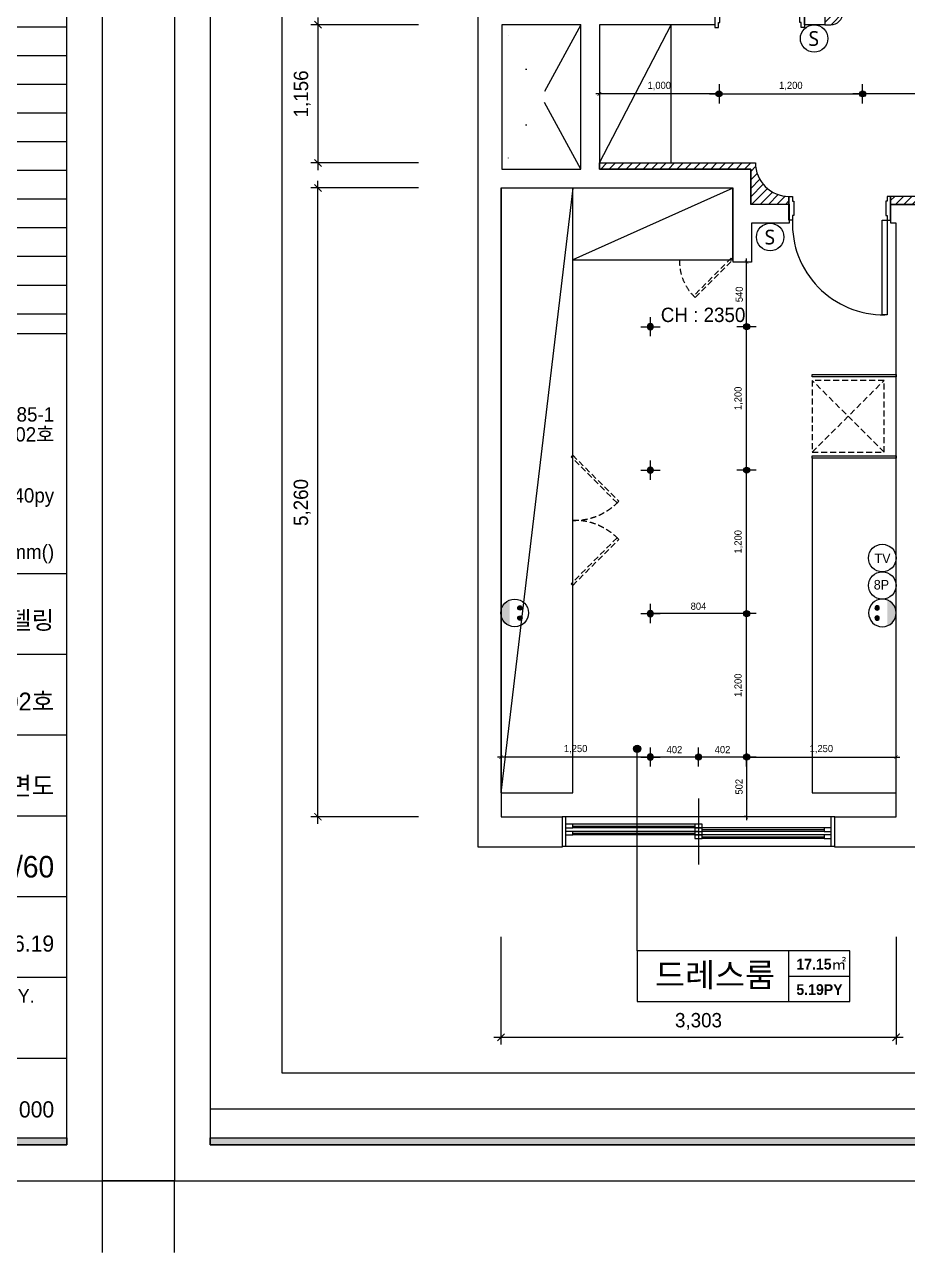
# Model space of a CAD drawing. Header units: millimetres. Extents: x 236955 to 308542, y 30900 to 88969.
# Drawn here: x 281489 to 288870, y 57230 to 67502 of the extents above; entities that cross this region are included whole.
import ezdxf
from ezdxf.enums import TextEntityAlignment as Align

# ---------------------------------------------------------------- set-up
doc = ezdxf.new("R2010")
doc.units = ezdxf.units.MM
doc.header["$LTSCALE"] = 100
doc.header["$PDMODE"] = 3
doc.linetypes.add('DASHED', pattern=[0.75, 0.5, -0.25])
doc.linetypes.add('DIVIDE', pattern=[31.75, 12.7, -6.35, 0, -6.35, 0, -6.35])
doc.layers.get('DEFPOINTS').update_dxf_attribs({"color": 248})
for name, color, linetype in [('0-ELC TEXT', 7, 'Continuous'), ('03-TEXT', 3, 'Continuous'), ('03-WAL NEW', 3, 'Continuous'), ('06-FUR', 6, 'Continuous'), ('07-DIM WAL', 5, 'Continuous'), ('CO-BATH', 6, 'Continuous'), ('CO-DO-FR', 7, 'Continuous'), ('CO-DOOR', 8, 'Continuous'), ('F-OPEN', 1, 'DIVIDE'), ('F-WALL1', 2, 'Continuous'), ('F-WIN', 4, 'Continuous'), ('FORM(YOURNAME)-1', 1, 'Continuous'), ('FORM(YOURNAME)-11', 1, 'Continuous'), ('FUR', 8, 'DASHED'), ('RC-LIGHT', 7, 'Continuous'), ('설비', 140, 'Continuous')]:
    doc.layers.add(name, color=color, linetype=linetype)
doc.styles.add('HY 울릉도 L', font='')
doc.styles.add('YOURNAME', font='HY울릉도M.TTF')
doc.styles.add('넥슨고딕', font='NEXONLv1GothicBold.ttf')
doc.styles.add('코레일둥고', font='Korail_Round_Gothic_Medium.ttf')
doc.styles.get('HY 울릉도 L').set_extended_font_data('HY울릉도L')
doc.dimstyles.new('30', dxfattribs={"dimscale": 30, "dimtxt": 2, "dimasz": 1, "dimexe": 1, "dimexo": 1, "dimgap": 1, "dimtad": 1, "dimdec": 0, "dimrnd": 0.05, "dimdsep": 46, "dimlunit": 6, "dimtxsty": 'HY 울릉도 L', "dimblk": 'ARCHTICK', "dimcen": 2.5, "dimdle": 1, "dimclrd": 133, "dimclre": 133, "dimclrt": 30, "dimadec": 0, "dimazin": 0, "dimtfac": 1, "dimtdec": 0, "dimtix": 1, "dimtmove": 2, "dimatfit": 3, "dimldrblk": 'ARCHTICK', "dimfxl": 1, "dimlwd": -1, "dimlwe": -1, "dimarcsym": 0})
doc.dimstyles.new('60', dxfattribs={"dimscale": 60, "dimtxt": 2, "dimasz": 1, "dimexe": 1, "dimexo": 1, "dimgap": 1, "dimtad": 1, "dimdec": 0, "dimrnd": 0.05, "dimdsep": 46, "dimlunit": 6, "dimtxsty": 'HY 울릉도 L', "dimblk": 'ARCHTICK', "dimcen": 2.5, "dimdle": 1, "dimclrd": 133, "dimclre": 133, "dimclrt": 30, "dimadec": 0, "dimazin": 0, "dimtfac": 1, "dimtdec": 0, "dimtix": 1, "dimtmove": 2, "dimatfit": 3, "dimldrblk": 'ARCHTICK', "dimfxl": 1, "dimlwd": -1, "dimlwe": -1, "dimarcsym": 0})

# ---------------------------------------------------------------- blocks, each defined once
blk = doc.blocks.new('FORM-ELEVATION')
at = {"layer": 'FORM(YOURNAME)-11'}
h = blk.add_hatch(color=256, dxfattribs=at)
h.dxf.hatch_style = 1
h.paths.add_polyline_path([(-10309, 35708), (71691, 35708), (71691, 35508), (-10309, 35508)])
h.paths.add_polyline_path([(-10309, -21492), (71691, -21492), (71691, -21692), (-10309, -21692)])
at = {"layer": 'DEFPOINTS', "color": 158}
for p, q in [((62481, 9486), (71691, 9486)), ((62481, 8686), (71691, 8686)), ((62481, 7886), (71691, 7886)), ((62481, 7086), (71691, 7086)), ((62481, 6286), (71691, 6286)), ((62481, 5486), (71691, 5486)), ((62481, 4686), (71691, 4686)), ((62481, 3886), (71691, 3886)), ((62481, 3086), (71691, 3086)), ((62481, 2286), (71691, 2286)), ((62481, 1486), (71691, 1486)), ((62481, -20692), (-10309, -20692))]:
    blk.add_line(p, q, dxfattribs=at)
for points in [[(-10309, -21692), (71691, -21692), (71691, 35708), (-10309, 35708)], [(-8309, 33708), (61071, 33708), (61071, -19692), (-8309, -19692)]]:
    blk.add_lwpolyline(points, close=True, dxfattribs=at)
at = {"layer": 'DEFPOINTS', "color": 1}
for points in [[(-11309, -24692), (-11309, -22692), (-13309, -22692)], [(72691, -24692), (72691, -22692), (74691, -22692)]]:
    blk.add_lwpolyline(points, dxfattribs=at)
at = {"layer": 'FORM(YOURNAME)-11', "color": 14}
for p, q in [((62481, 937), (71691, 937)), ((62481, -5756), (71691, -5756)), ((62481, -8009), (71691, -8009)), ((62481, -10261), (71691, -10261)), ((62481, -12514), (71691, -12514)), ((62481, -14766), (71691, -14766)), ((62481, -17019), (71691, -17019)), ((62481, -19271), (71691, -19271))]:
    blk.add_line(p, q, dxfattribs=at)
at = {"layer": 'FORM(YOURNAME)-11', "color": 250}
blk.add_lwpolyline([(-11309, -22692), (72691, -22692), (72691, 36708), (-11309, 36708)], close=True, dxfattribs=at)
at = {"layer": 'FORM(YOURNAME)-11'}
blk.add_lwpolyline([(-10309, -21492), (71691, -21492), (71691, -21692), (-10309, -21692)], close=True, dxfattribs=at)
at = {"layer": 'FORM(YOURNAME)-11', "color": 14, "style": 'YOURNAME'}
blk.add_text('CHECKED BY.', height=386.14, dxfattribs=at).set_placement((67376, -17534), align=Align.MIDDLE_LEFT)
at = {"layer": 'FORM(YOURNAME)-11', "color": 3, "style": 'YOURNAME'}
for tag, height, p in [('1', 450, (71041, -1219)), ('2', 450, (71041, -1863)), ('3', 450, (71041, -3150)), ('4', 450, (71041, -5081)), ('5', 515, (71041, -7398)), ('6', 515, (71041, -9650)), ('7', 515, (71041, -11903)), ('8', 515, (71041, -14155)), ('9', 515, (71041, -16408)), ('10', 515, (66791, -18596)), ('11', 515, (71041, -18660)), ('12', 515, (66791, -20848)), ('13', 515, (71041, -20848))]:
    blk.add_attdef(tag, text='', height=height, dxfattribs=at).set_placement(p, align=Align.MIDDLE_RIGHT)
blk = doc.blocks.new('flooor')
at = {"layer": 'CO-DO-FR'}
for points in [[(261460, 67678), (261460, 67478), (261490, 67478), (261490, 67518), (261500, 67518), (261500, 67638), (261490, 67638), (261490, 67678), (261460, 67678)], [(262210, 67678), (262210, 67478), (262180, 67478), (262180, 67518), (262170, 67518), (262170, 67638), (262180, 67638), (262180, 67678), (262210, 67678)]]:
    blk.add_lwpolyline(points, close=True, dxfattribs=at)
at = {"layer": 'F-OPEN', "ltscale": 0.5}
for p, q in [((260340, 66292), (259680, 67500)), ((260340, 67500), (259680, 66292))]:
    blk.add_line(p, q, dxfattribs=at)
at = {"layer": 'F-WALL1'}
for points in [[(262380, 68300), (262380, 67500), (262210, 67500), (262210, 69337)], [(261460, 67656), (261460, 67500), (260495, 67500), (260495, 66292), (261760, 66292), (261760, 65998), (262080, 65998), (262080, 65840), (261765, 65840), (261765, 65514), (261612, 65514), (261612, 66134), (259672, 66134), (259672, 60874), (260182, 60874), (260182, 60619), (259480, 60619), (259480, 69576)], [(263665, 60619), (262462, 60619), (262462, 60874), (262975, 60874), (262975, 65840), (262930, 65840), (262930, 65998), (263210, 65998), (263210, 65840), (263165, 65840), (263165, 60874), (263665, 60874), (263665, 60619), (263686, 60619)]]:
    blk.add_lwpolyline(points, dxfattribs=at)
blk.add_lwpolyline([(259680, 66292), (260340, 66292), (260340, 67500), (259680, 67500)], close=True, dxfattribs=at)
at = {"layer": 'F-WIN'}
for p, q in [((261322, 61028), (261322, 60476)), ((262462, 60874), (260182, 60874)), ((260182, 60874), (260182, 60629)), ((260212, 60874), (260212, 60629)), ((261292, 60812), (260272, 60812)), ((262432, 60629), (262432, 60874)), ((262462, 60629), (262462, 60874)), ((260272, 60797), (261292, 60797)), ((261292, 60782), (260272, 60782)), ((261292, 60752), (260272, 60752)), ((260272, 60737), (261292, 60737)), ((261292, 60722), (260272, 60722)), ((262372, 60782), (261352, 60782)), ((261352, 60767), (262372, 60767)), ((262372, 60752), (261352, 60752)), ((262372, 60722), (261352, 60722)), ((260182, 60629), (262462, 60629)), ((261352, 60707), (262372, 60707)), ((262372, 60692), (261352, 60692))]:
    blk.add_line(p, q, dxfattribs=at)
for points in [[(260212, 60812), (260212, 60782), (260272, 60782), (260272, 60812)], [(261292, 60812), (261292, 60782), (261352, 60782), (261352, 60812)], [(260212, 60752), (260212, 60722), (260272, 60722), (260272, 60752)], [(261292, 60782), (261292, 60752), (261352, 60752), (261352, 60782)], [(261292, 60722), (261292, 60692), (261352, 60692), (261352, 60722)], [(262372, 60782), (262372, 60752), (262432, 60752), (262432, 60782)], [(262372, 60722), (262372, 60692), (262432, 60692), (262432, 60722)]]:
    blk.add_lwpolyline(points, close=True, dxfattribs=at)
blk.add_lwpolyline([(261322, 60752), (261292, 60752), (261292, 60722), (261352, 60722), (261352, 60752)], dxfattribs=at)
blk = doc.blocks.new('vjswjdjeh')
at = {"layer": '03-WAL NEW'}
h = blk.add_hatch(dxfattribs=at)
h.set_pattern_fill('_USER', color=8, scale=50, angle=45, pattern_type=0)
h.set_pattern_definition([(45, (62998.56, -6552.484), (-35.355339, 35.355339), [])])
edge = h.paths.add_edge_path()
edge.add_line((325368, 60948), (325418, 60948))
edge.add_arc((325418, 61048), 100, 270, 360)
edge.add_line((325518, 61048), (325518, 61248))
edge.add_line((325518, 61248), (325468, 61248))
edge.add_line((325468, 61248), (325468, 61148))
edge.add_line((325468, 61148), (325368, 61148))
edge.add_line((325368, 61148), (325368, 60948))
h = blk.add_hatch(dxfattribs=at)
h.set_pattern_fill('_USER', color=8, scale=50, angle=45, pattern_type=0)
h.set_pattern_definition([(45, (62988.56, -6552.484), (-35.355339, 35.355339), [])])
edge = h.paths.add_edge_path()
edge.add_arc((327048, 59792), 280, 270, 360, ccw=False)
edge.add_line((327048, 59512), (327048, 59445))
edge.add_line((327048, 59445), (327328, 59445))
edge.add_line((327328, 59445), (327328, 59792))
h.paths.add_polyline_path([(325918, 59445), (326198, 59445), (326198, 59512), (325918, 59512)])
edge = h.paths.add_edge_path()
edge.add_line((323483, 59792), (324788, 59792))
edge.add_arc((325068, 59792), 280, 180, 270)
edge.add_line((325068, 59512), (325068, 59445))
edge.add_line((325068, 59445), (324748, 59445))
edge.add_line((324748, 59445), (324748, 59740))
edge.add_line((324748, 59740), (323483, 59740))
edge.add_line((323483, 59740), (323483, 59792))
for points in [[(325368, 60948), (325418, 60948, 0.414214), (325518, 61048), (325518, 61248), (325468, 61248), (325468, 61148), (325368, 61148), (325368, 60948)], [(323483, 59792), (324788, 59792, 0.414214), (325068, 59512), (325068, 59445), (324748, 59445), (324748, 59740), (323483, 59740), (323483, 59792)]]:
    blk.add_lwpolyline(points, format="xyb", dxfattribs=at)
blk.add_lwpolyline([(325918, 59445), (326198, 59445), (326198, 59512), (325918, 59512)], close=True, dxfattribs=at)
at = {"layer": '06-FUR', "color": 8}
blk.add_line((323483, 59792), (324083, 60948), dxfattribs=at)
blk.add_lwpolyline([(323483, 59792), (324083, 59792), (324083, 60948), (323483, 60948)], close=True, dxfattribs=at)
for points in [[(322660, 59582), (322660, 54522), (323260, 54522), (323260, 58982), (324600, 58982), (324600, 59582), (322660, 59582)], [(324600, 59582), (323260, 58982), (323260, 59582), (322660, 54522)], [(325963, 58002), (325263, 58002), (325263, 58022), (325963, 58022), (325963, 58002)], [(325963, 57322), (325263, 57322), (325263, 57342), (325963, 57342), (325963, 57322)], [(325963, 54522), (325963, 57322), (325263, 57322), (325263, 54522), (325963, 54522)]]:
    blk.add_lwpolyline(points, dxfattribs=at)
at = {"layer": 'CO-DO-FR', "color": 8}
for points in [[(325068, 59312), (325068, 59512), (325098, 59512), (325098, 59472), (325108, 59472), (325108, 59352), (325098, 59352), (325098, 59312), (325068, 59312)], [(325918, 59312), (325918, 59512), (325888, 59512), (325888, 59472), (325878, 59472), (325878, 59352), (325888, 59352), (325888, 59312), (325918, 59312)]]:
    blk.add_lwpolyline(points, close=True, dxfattribs=at)
at = {"layer": 'CO-DOOR', "color": 8}
blk.add_lwpolyline([(325848, 58522), (325848, 59312), (325888, 59312), (325888, 58522)], close=True, dxfattribs=at)
blk.add_arc((325858, 59283), 761, 177.7776, 270.7533, dxfattribs=at)
at = {"layer": 'FUR', "color": 8}
for p, q in [((325863, 57372), (325263, 57972)), ((325263, 57372), (325863, 57972))]:
    blk.add_line(p, q, dxfattribs=at)
for points in [[(324586, 58996), (324270, 58680), (324284, 58666), (324600, 58982), (324586, 58996)], [(323260, 57347), (323646, 56962), (323631, 56948), (323246, 57333), (323260, 57347)], [(323260, 56257), (323646, 56642), (323631, 56657), (323246, 56271), (323260, 56257)]]:
    blk.add_lwpolyline(points, dxfattribs=at)
blk.add_lwpolyline([(325863, 57372), (325863, 57972), (325263, 57972), (325263, 57372)], close=True, dxfattribs=at)
for centre, radius, start, end in [((324565, 58968), 412, 178.0934, 225.6949), ((323275, 57311), 509, 268.3626, 315.5624), ((323275, 56293), 509, 44.4376, 91.6374)]:
    blk.add_arc(centre, radius, start, end, dxfattribs=at)
blk.add_blockref('flooor', (62989, -6552))
blk = doc.blocks.new('_ArchTick')
at = {"color": 0, "linetype": 'ByBlock', "const_width": 0.15}
blk.add_lwpolyline([(-0.5, -0.5), (0.5, 0.5)], dxfattribs=at)
blk = doc.blocks.new('*D130')
at = {"layer": '07-DIM WAL', "color": 133}
for p, q in [((285472, 59870), (285472, 58970)), ((288775, 59870), (288775, 58970)), ((285412, 59030), (288835, 59030))]:
    blk.add_line(p, q, dxfattribs=at)
at = {"layer": 'DEFPOINTS', "color": 0}
for p in [(285472, 59930), (288775, 59930), (288775, 59030)]:
    blk.add_point(p, dxfattribs=at)
at = {"layer": '07-DIM WAL', "color": 133, "xscale": 60, "yscale": 60, "zscale": 60, "rotation": 180}
blk.add_blockref('_ArchTick', (285472, 59030), dxfattribs=at)
at = {"layer": '07-DIM WAL', "color": 133, "xscale": 60, "yscale": 60, "zscale": 60}
blk.add_blockref('_ArchTick', (288775, 59030), dxfattribs=at)
at = {"layer": '07-DIM WAL', "color": 30, "insert": (287123, 59162), "char_height": 120, "attachment_point": 5, "style": 'HY 울릉도 L'}
blk.add_mtext('3,303', dxfattribs=at)
blk = doc.blocks.new('*D131')
at = {"layer": '07-DIM WAL', "color": 133}
for p, q in [((283942, 60815), (283942, 66195)), ((284782, 66135), (283882, 66135)), ((284782, 60875), (283882, 60875))]:
    blk.add_line(p, q, dxfattribs=at)
at = {"layer": 'DEFPOINTS', "color": 0}
for p in [(283942, 66135), (284842, 66135), (284842, 60875)]:
    blk.add_point(p, dxfattribs=at)
at = {"layer": '07-DIM WAL', "color": 133, "xscale": 60, "yscale": 60, "zscale": 60}
for p, rotation in [((283942, 66135), 90), ((283942, 60875), 270)]:
    blk.add_blockref('_ArchTick', p, dxfattribs=dict(at, rotation=rotation))
at = {"layer": '07-DIM WAL', "color": 30, "insert": (283810, 63504), "char_height": 120, "attachment_point": 5, "rotation": 90, "style": 'HY 울릉도 L'}
blk.add_mtext('5,260', dxfattribs=at)
blk = doc.blocks.new('*D132')
at = {"layer": '07-DIM WAL', "color": 133}
for p, q in [((284782, 67501), (283882, 67501)), ((283942, 67561), (283942, 66285)), ((284782, 66345), (283882, 66345))]:
    blk.add_line(p, q, dxfattribs=at)
at = {"layer": 'DEFPOINTS', "color": 0}
for p in [(284842, 67501), (283942, 66345), (284842, 66345)]:
    blk.add_point(p, dxfattribs=at)
at = {"layer": '07-DIM WAL', "color": 133, "xscale": 60, "yscale": 60, "zscale": 60}
for p, rotation in [((283942, 67501), 90), ((283942, 66345), 270)]:
    blk.add_blockref('_ArchTick', p, dxfattribs=dict(at, rotation=rotation))
at = {"layer": '07-DIM WAL', "color": 30, "insert": (283811, 66922), "char_height": 120, "attachment_point": 5, "rotation": 90, "style": 'HY 울릉도 L'}
blk.add_mtext('1,156', dxfattribs=at)
blk = doc.blocks.new('1')
at = {"linetype": 'Continuous'}
h = blk.add_hatch(color=4, dxfattribs=at)
h.dxf.hatch_style = 1
edge = h.paths.add_edge_path()
edge.add_arc((11539653, -14273504), 37.5, 0, 360)
at = {"color": 1, "linetype": 'Continuous'}
for p, q in [((11539653, -14273637), (11539653, -14273370)), ((11539520, -14273504), (11539787, -14273504))]:
    blk.add_line(p, q, dxfattribs=at)
at = {"color": 4, "linetype": 'Continuous'}
for radius in [41.5, 37.5]:
    blk.add_circle((11539653, -14273504), radius, dxfattribs=at)
blk = doc.blocks.new('*D181')
at = {"layer": '07-DIM WAL', "color": 133}
for p, q in [((287325, 66922), (286265, 66922)), ((287295, 66952), (287295, 66952))]:
    blk.add_line(p, q, dxfattribs=at)
at = {"layer": 'DEFPOINTS', "color": 0}
for p in [(286295, 66922), (286295, 66922), (287295, 66922)]:
    blk.add_point(p, dxfattribs=at)
at = {"layer": '07-DIM WAL', "color": 133, "xscale": 30, "yscale": 30, "zscale": 30, "rotation": 180}
blk.add_blockref('_ArchTick', (286295, 66922), dxfattribs=at)
at = {"layer": '07-DIM WAL', "color": 133, "xscale": 30, "yscale": 30, "zscale": 30}
blk.add_blockref('_ArchTick', (287295, 66922), dxfattribs=at)
at = {"layer": '07-DIM WAL', "color": 30, "insert": (286795, 66988), "char_height": 60, "attachment_point": 5, "style": 'HY 울릉도 L'}
blk.add_mtext('1,000', dxfattribs=at)
blk = doc.blocks.new('*D297')
at = {"layer": '07-DIM WAL', "color": 133}
for p, q in [((287265, 66922), (288525, 66922)), ((287295, 66952), (287295, 66952)), ((288495, 66952), (288495, 66952))]:
    blk.add_line(p, q, dxfattribs=at)
at = {"layer": 'DEFPOINTS', "color": 0}
for p in [(287295, 66922), (288495, 66922), (288495, 66922)]:
    blk.add_point(p, dxfattribs=at)
at = {"layer": '07-DIM WAL', "color": 133, "xscale": 30, "yscale": 30, "zscale": 30, "rotation": 180}
blk.add_blockref('_ArchTick', (287295, 66922), dxfattribs=at)
at = {"layer": '07-DIM WAL', "color": 133, "xscale": 30, "yscale": 30, "zscale": 30}
blk.add_blockref('_ArchTick', (288495, 66922), dxfattribs=at)
at = {"layer": '07-DIM WAL', "color": 30, "insert": (287895, 66988), "char_height": 60, "attachment_point": 5, "style": 'HY 울릉도 L'}
blk.add_mtext('1,200', dxfattribs=at)
blk = doc.blocks.new('*D298')
at = {"layer": '07-DIM WAL', "color": 133}
for p, q in [((289725, 66922), (288465, 66922)), ((288495, 66892), (288495, 66892)), ((289695, 66892), (289695, 66892))]:
    blk.add_line(p, q, dxfattribs=at)
at = {"layer": 'DEFPOINTS', "color": 0}
for p in [(288495, 66922), (288495, 66922), (289695, 66922)]:
    blk.add_point(p, dxfattribs=at)
at = {"layer": '07-DIM WAL', "color": 133, "xscale": 30, "yscale": 30, "zscale": 30, "rotation": 180}
blk.add_blockref('_ArchTick', (288495, 66922), dxfattribs=at)
at = {"layer": '07-DIM WAL', "color": 133, "xscale": 30, "yscale": 30, "zscale": 30}
blk.add_blockref('_ArchTick', (289695, 66922), dxfattribs=at)
at = {"layer": '07-DIM WAL', "color": 30, "insert": (289095, 66988), "char_height": 60, "attachment_point": 5, "style": 'HY 울릉도 L'}
blk.add_mtext('1,200', dxfattribs=at)
blk = doc.blocks.new('*D307')
at = {"layer": '07-DIM WAL', "color": 133}
for p, q in [((287525, 61345), (287525, 62605)), ((287555, 62575), (287555, 62575)), ((287555, 61375), (287555, 61375))]:
    blk.add_line(p, q, dxfattribs=at)
at = {"layer": 'DEFPOINTS', "color": 0}
for p in [(287525, 62575), (287525, 62575), (287525, 61375)]:
    blk.add_point(p, dxfattribs=at)
at = {"layer": '07-DIM WAL', "color": 133, "xscale": 30, "yscale": 30, "zscale": 30}
for p, rotation in [((287525, 62575), 90), ((287525, 61375), 270)]:
    blk.add_blockref('_ArchTick', p, dxfattribs=dict(at, rotation=rotation))
at = {"layer": '07-DIM WAL', "color": 30, "insert": (287459, 61975), "char_height": 60, "attachment_point": 5, "rotation": 90, "style": 'HY 울릉도 L'}
blk.add_mtext('1,200', dxfattribs=at)
blk = doc.blocks.new('*D308')
at = {"layer": '07-DIM WAL', "color": 133}
for p, q in [((287525, 62544), (287525, 63805)), ((287555, 63775), (287555, 63775)), ((287495, 62574), (287495, 62574))]:
    blk.add_line(p, q, dxfattribs=at)
at = {"layer": 'DEFPOINTS', "color": 0}
for p in [(287525, 63775), (287525, 63775), (287525, 62574)]:
    blk.add_point(p, dxfattribs=at)
at = {"layer": '07-DIM WAL', "color": 133, "xscale": 30, "yscale": 30, "zscale": 30}
for p, rotation in [((287525, 63775), 90), ((287525, 62574), 270)]:
    blk.add_blockref('_ArchTick', p, dxfattribs=dict(at, rotation=rotation))
at = {"layer": '07-DIM WAL', "color": 30, "insert": (287459, 63175), "char_height": 60, "attachment_point": 5, "rotation": 90, "style": 'HY 울릉도 L'}
blk.add_mtext('1,200', dxfattribs=at)
blk = doc.blocks.new('*D309')
at = {"layer": '07-DIM WAL', "color": 133}
for p, q in [((287525, 63745), (287525, 65005)), ((287555, 64975), (287555, 64975)), ((287555, 63775), (287555, 63775))]:
    blk.add_line(p, q, dxfattribs=at)
at = {"layer": 'DEFPOINTS', "color": 0}
for p in [(287525, 64975), (287525, 64975), (287525, 63775)]:
    blk.add_point(p, dxfattribs=at)
at = {"layer": '07-DIM WAL', "color": 133, "xscale": 30, "yscale": 30, "zscale": 30}
for p, rotation in [((287525, 64975), 90), ((287525, 63775), 270)]:
    blk.add_blockref('_ArchTick', p, dxfattribs=dict(at, rotation=rotation))
at = {"layer": '07-DIM WAL', "color": 30, "insert": (287459, 64375), "char_height": 60, "attachment_point": 5, "rotation": 90, "style": 'HY 울릉도 L'}
blk.add_mtext('1,200', dxfattribs=at)
blk = doc.blocks.new('*D310')
at = {"layer": '07-DIM WAL', "color": 133}
for p, q in [((287525, 64945), (287525, 65545)), ((287495, 65515), (287495, 65515)), ((287555, 64975), (287555, 64975))]:
    blk.add_line(p, q, dxfattribs=at)
at = {"layer": 'DEFPOINTS', "color": 0}
for p in [(287525, 65515), (287525, 65515), (287525, 64975)]:
    blk.add_point(p, dxfattribs=at)
at = {"layer": '07-DIM WAL', "color": 133, "xscale": 30, "yscale": 30, "zscale": 30}
for p, rotation in [((287525, 65515), 90), ((287525, 64975), 270)]:
    blk.add_blockref('_ArchTick', p, dxfattribs=dict(at, rotation=rotation))
at = {"layer": '07-DIM WAL', "color": 30, "insert": (287464, 65245), "char_height": 60, "attachment_point": 5, "rotation": 90, "style": 'HY 울릉도 L'}
blk.add_mtext('540', dxfattribs=at)
blk = doc.blocks.new('*D311')
at = {"layer": '07-DIM WAL', "color": 133}
for p, q in [((287523, 61407), (287523, 60845)), ((287553, 61377), (287553, 61377)), ((287553, 60875), (287553, 60875))]:
    blk.add_line(p, q, dxfattribs=at)
at = {"layer": 'DEFPOINTS', "color": 0}
for p in [(287523, 61377), (287523, 60875), (287523, 60875)]:
    blk.add_point(p, dxfattribs=at)
at = {"layer": '07-DIM WAL', "color": 133, "xscale": 30, "yscale": 30, "zscale": 30}
for p, rotation in [((287523, 61377), 90), ((287523, 60875), 270)]:
    blk.add_blockref('_ArchTick', p, dxfattribs=dict(at, rotation=rotation))
at = {"layer": '07-DIM WAL', "color": 30, "insert": (287462, 61126), "char_height": 60, "attachment_point": 5, "rotation": 90, "style": 'HY 울릉도 L'}
blk.add_mtext('502', dxfattribs=at)
blk = doc.blocks.new('*D313')
at = {"color": 133}
for p, q in [((287555, 61374), (287093, 61374)), ((287123, 61344), (287123, 61344))]:
    blk.add_line(p, q, dxfattribs=at)
at = {"layer": 'DEFPOINTS', "color": 0}
for p in [(287123, 61374), (287123, 61374), (287525, 61374)]:
    blk.add_point(p, dxfattribs=at)
at = {"color": 133, "xscale": 30, "yscale": 30, "zscale": 30, "rotation": 180}
blk.add_blockref('_ArchTick', (287123, 61374), dxfattribs=at)
at = {"color": 133, "xscale": 30, "yscale": 30, "zscale": 30}
blk.add_blockref('_ArchTick', (287525, 61374), dxfattribs=at)
at = {"color": 30, "insert": (287324, 61436), "char_height": 60, "attachment_point": 5, "style": 'HY 울릉도 L'}
blk.add_mtext('402', dxfattribs=at)
blk = doc.blocks.new('*D314')
at = {"color": 133}
for p, q in [((287153, 61374), (286691, 61374)), ((286721, 61344), (286721, 61344)), ((287123, 61344), (287123, 61344))]:
    blk.add_line(p, q, dxfattribs=at)
at = {"layer": 'DEFPOINTS', "color": 0}
for p in [(286721, 61374), (286721, 61374), (287123, 61374)]:
    blk.add_point(p, dxfattribs=at)
at = {"color": 133, "xscale": 30, "yscale": 30, "zscale": 30, "rotation": 180}
blk.add_blockref('_ArchTick', (286721, 61374), dxfattribs=at)
at = {"color": 133, "xscale": 30, "yscale": 30, "zscale": 30}
blk.add_blockref('_ArchTick', (287123, 61374), dxfattribs=at)
at = {"color": 30, "insert": (286922, 61436), "char_height": 60, "attachment_point": 5, "style": 'HY 울릉도 L'}
blk.add_mtext('402', dxfattribs=at)
blk = doc.blocks.new('*D315')
at = {"color": 133}
blk.add_line((287495, 61374), (288805, 61374), dxfattribs=at)
at = {"layer": 'DEFPOINTS', "color": 0}
for p in [(287525, 61374), (288775, 61374), (288775, 61374)]:
    blk.add_point(p, dxfattribs=at)
at = {"color": 133, "xscale": 30, "yscale": 30, "zscale": 30, "rotation": 180}
blk.add_blockref('_ArchTick', (287525, 61374), dxfattribs=at)
at = {"color": 133, "xscale": 30, "yscale": 30, "zscale": 30}
blk.add_blockref('_ArchTick', (288775, 61374), dxfattribs=at)
at = {"color": 30, "insert": (288150, 61440), "char_height": 60, "attachment_point": 5, "style": 'HY 울릉도 L'}
blk.add_mtext('1,250', dxfattribs=at)
blk = doc.blocks.new('*D316')
at = {"color": 133}
blk.add_line((286751, 61374), (285442, 61374), dxfattribs=at)
at = {"layer": 'DEFPOINTS', "color": 0}
for p in [(285472, 61374), (285472, 61374), (286721, 61374)]:
    blk.add_point(p, dxfattribs=at)
at = {"color": 133, "xscale": 30, "yscale": 30, "zscale": 30, "rotation": 180}
blk.add_blockref('_ArchTick', (285472, 61374), dxfattribs=at)
at = {"color": 133, "xscale": 30, "yscale": 30, "zscale": 30}
blk.add_blockref('_ArchTick', (286721, 61374), dxfattribs=at)
at = {"color": 30, "insert": (286096, 61440), "char_height": 60, "attachment_point": 5, "style": 'HY 울릉도 L'}
blk.add_mtext('1,250', dxfattribs=at)
blk = doc.blocks.new('*D317')
at = {"layer": '07-DIM WAL', "color": 133}
for p, q in [((287555, 62574), (286691, 62574)), ((287525, 62544), (287525, 62544))]:
    blk.add_line(p, q, dxfattribs=at)
at = {"layer": 'DEFPOINTS', "color": 0}
for p in [(286721, 62574), (286721, 62574), (287525, 62574)]:
    blk.add_point(p, dxfattribs=at)
at = {"layer": '07-DIM WAL', "color": 133, "xscale": 30, "yscale": 30, "zscale": 30, "rotation": 180}
blk.add_blockref('_ArchTick', (286721, 62574), dxfattribs=at)
at = {"layer": '07-DIM WAL', "color": 133, "xscale": 30, "yscale": 30, "zscale": 30}
blk.add_blockref('_ArchTick', (287525, 62574), dxfattribs=at)
at = {"layer": '07-DIM WAL', "color": 30, "insert": (287123, 62636), "char_height": 60, "attachment_point": 5, "style": 'HY 울릉도 L'}
blk.add_mtext('804', dxfattribs=at)
blk = doc.blocks.new('SW')
at = {"layer": '설비', "color": 140}
blk.add_circle((11533254, -14277699), 184, dxfattribs=at)
at = {"layer": '설비', "color": 140, "insert": (11533320, -14277601), "char_height": 197.14, "width": 314.33, "attachment_point": 3, "style": '코레일둥고'}
blk.add_mtext('{\\fMalgun Gothic|b0|i0|c129|p50;S}', dxfattribs=at)
blk = doc.blocks.new('egoo')
at = {"layer": '설비'}
h = blk.add_hatch(color=140, dxfattribs=at)
edge = h.paths.add_edge_path()
edge.add_arc((1015645, 443434), 22.3, 0, 360)
h = blk.add_hatch(color=140, dxfattribs=at)
edge = h.paths.add_edge_path()
edge.add_arc((1015748, 443434), 22.3, 0, 360)
h = blk.add_hatch(color=140, dxfattribs=at)
edge = h.paths.add_edge_path()
edge.add_line((1015826, 443329), (1015567, 443329))
edge.add_ellipse((1015696, 443381), major_axis=(99, 99), ratio=1, start_angle=156.9578, end_angle=293.0422)
at = {"layer": '설비', "color": 140}
for centre, radius in [((1015696, 443381), 140), ((1015645, 443434), 22.3), ((1015748, 443434), 22.3)]:
    blk.add_circle(centre, radius, dxfattribs=at)

msp = doc.modelspace()

# ---------------------------------------------------------------- hatches: boundary and pattern name
at = {"layer": '0-ELC TEXT'}
h = msp.add_hatch(color=256, dxfattribs=at)
h.dxf.hatch_style = 1
edge = h.paths.add_edge_path()
edge.add_arc((286610.2, 61442.6), 30, 90, 450)

# ---------------------------------------------------------------- linework, layer by layer
for p, q in [((286610.2, 59754.5), (286610.2, 61442.6)), ((287878.9, 59330), (287878.9, 59754.5)), ((287878.9, 59542.3), (288388.5, 59542.3))]:
    msp.add_line(p, q, dxfattribs=at)
msp.add_lwpolyline([(286610.2, 59330), (288388.5, 59330), (288388.5, 59754.5), (286610.2, 59754.5)], close=True, dxfattribs=at)
msp.add_circle((286610.2, 61442.6), 30, dxfattribs=at)
at = {"layer": '설비', "color": 140}
for centre in [(288659.6, 63039.5), (288659.6, 62809.5)]:
    msp.add_circle(centre, 115, dxfattribs=at)

# ---------------------------------------------------------------- block references
at = {"layer": 'CO-BATH'}
msp.add_blockref('vjswjdjeh', (-37188.6, 6552.5), dxfattribs=at)
at = {"layer": 'FORM(YOURNAME)-1'}
ref = msp.add_blockref('FORM-ELEVATION', (260334.4, 64637.5), dxfattribs=dict(at, xscale=0.3, yscale=0.3, zscale=0.3))
ref.add_attrib('13', '000', dxfattribs={"layer": 'FORM(YOURNAME)-11', "color": 3, "height": 135, "style": 'YOURNAME'}).set_placement((281736.6, 58426.9), align=Align.MIDDLE_RIGHT)
ref.add_attrib('9', '25.06.19', dxfattribs={"layer": 'FORM(YOURNAME)-11', "color": 3, "height": 135, "style": 'YOURNAME'}).set_placement((281736.6, 59813.9), align=Align.MIDDLE_RIGHT)
ref.add_attrib('8', 'A1:1/30 A3:1/60', dxfattribs={"layer": 'FORM(YOURNAME)-11', "color": 3, "height": 180, "style": 'YOURNAME'}).set_placement((281736.6, 60456.8), align=Align.MIDDLE_RIGHT)
ref.add_attrib('7', '평면도', dxfattribs={"layer": 'FORM(YOURNAME)-11', "color": 3, "height": 150, "style": 'YOURNAME'}).set_placement((281736.6, 61133.3), align=Align.MIDDLE_RIGHT)
ref.add_attrib('6', '미리내 107동 502호', dxfattribs={"layer": 'FORM(YOURNAME)-11', "color": 3, "height": 150, "style": 'YOURNAME'}).set_placement((281736.6, 61838.8), align=Align.MIDDLE_RIGHT)
ref.add_attrib('5', '아파트 리모델링', dxfattribs={"layer": 'FORM(YOURNAME)-11', "color": 3, "height": 150, "style": 'YOURNAME'}).set_placement((281736.6, 62519.5), align=Align.MIDDLE_RIGHT)
ref.add_attrib('1', '제주시 노형동 2585-1', dxfattribs={"layer": 'FORM(YOURNAME)-11', "color": 3, "height": 120, "style": 'YOURNAME'}).set_placement((281736.6, 64241.1), align=Align.MIDDLE_RIGHT)
ref.add_attrib('2', '미리내마을중흥S 107동 502호', dxfattribs={"layer": 'FORM(YOURNAME)-11', "color": 3, "height": 120, "style": 'YOURNAME'}).set_placement((281736.6, 64073.8), align=Align.MIDDLE_RIGHT)
ref.add_attrib('3', '186.46m2 / 56.40py', dxfattribs={"layer": 'FORM(YOURNAME)-11', "color": 3, "height": 120, "style": 'YOURNAME'}).set_placement((281736.6, 63563.2), align=Align.MIDDLE_RIGHT)
ref.add_attrib('4', '2350mm()', dxfattribs={"layer": 'FORM(YOURNAME)-11', "color": 3, "height": 120, "style": 'YOURNAME'}).set_placement((281736.6, 63090.8), align=Align.MIDDLE_RIGHT)
at = {"layer": 'FORM(YOURNAME)-1', "xscale": 0.3, "yscale": 0.3, "zscale": 0.3}
msp.add_blockref('FORM-ELEVATION', (286134.4, 64637.5), dxfattribs=at)
at = {"layer": 'RC-LIGHT', "yscale": 0.6024096385271789, "zscale": 0.6024096385271789}
for p, xscale, rotation in [((8885790.9, 7018521), 0.6024096385271789, 270), ((-8310001.6, -6884676), 0.6024096385271789, 90.00000000000001), ((8885217.4, -6886624), -0.6024096385271789, 270), ((-8310971.1, -6886624), 0.6024096385271789, 90.00000000000001), ((8885217.4, -6887824), -0.6024096385271789, 270), ((-8310971.1, -6887824), 0.6024096385271789, 90.00000000000001), ((8885217.4, -6889024), -0.6024096385271789, 270), ((-8310971.1, -6889024), 0.6024096385271789, 90.00000000000001), ((8885217.4, -6890224), -0.6024096385271789, 270), ((-8311373.1, -6890224), 0.6024096385271789, 90.00000000000001), ((-8310971.1, -6890224), 0.6024096385271789, 90.00000000000001)]:
    msp.add_blockref('1', p, dxfattribs=dict(at, xscale=xscale, rotation=rotation))
at = {"layer": '설비', "color": 140, "xscale": 0.625, "yscale": 0.625, "zscale": 0.625}
for p in [(-6920194.2, 8990947.7), (-6920561.7, 8989286.7)]:
    msp.add_blockref('SW', p, dxfattribs=at)
at = {"layer": '설비', "color": 140, "yscale": 0.8214285869294655, "zscale": 0.8214285869294655}
for p, xscale, rotation in [((-78619.6, 896901.6), 0.8214285869294655, 269.9999999999999), ((652865.8, 896901.6), -0.8214285869294655, 90.00000000000007)]:
    msp.add_blockref('egoo', p, dxfattribs=dict(at, xscale=xscale, rotation=rotation))

# ---------------------------------------------------------------- texts
at = {"layer": '0-ELC TEXT', "style": '코레일둥고'}
msp.add_text('CH : 2350', height=120, dxfattribs=at).set_placement((286808, 65013.6))
at = {"layer": '03-TEXT'}
for s, height, style, p in [('17.15㎡', 90, '넥슨고딕', (288149.7, 59596.4)), ('드레스룸', 200, '코레일둥고', (287261.6, 59451.4)), ('5.19PY', 90, '넥슨고딕', (288134.3, 59384.1))]:
    msp.add_text(s, height=height, dxfattribs=dict(at, style=style)).set_placement(p, align=Align.CENTER)
at = {"layer": '설비', "color": 140, "style": '코레일둥고'}
for s, p in [('TV', (288594.7, 62997.1)), ('8P', (288588.3, 62775.9))]:
    msp.add_text(s, height=80, dxfattribs=at).set_placement(p)

# ---------------------------------------------------------------- dimensions: what is measured, and where the dimension line sits
for base, p1, p2, picture, middle in [((285471.6136201, 61374.5), (286721.1136201, 61374.5), (285471.6136201, 61374.5), '*D316', (286096.3636201, 61440.4430122)), ((286721.1, 61374.5), (287123.1, 61374.5), (286721.1, 61374.5), '*D314', (286922.1, 61435.8)), ((287123.1, 61374.5), (287525.1, 61374.5), (287123.1, 61374.5), '*D313', (287324.1, 61435.8)), ((288774.6136201, 61374.5), (287525.1136201, 61374.5), (288774.6136201, 61374.5), '*D315', (288149.8636201, 61440.4430122))]:
    dim = msp.add_linear_dim(base=base, p1=p1, p2=p2, dimstyle='30', override={"dimfxl": 1.25})
    dim.commit()
    dim.dimension.update_dxf_attribs({"geometry": picture, "text_midpoint": middle})
at = {"layer": '07-DIM WAL'}
for base, p1, p2, dimstyle, picture, middle in [((283941.9, 66344.5), (284841.9, 67500.5), (284841.9, 66344.5), '60', '*D132', (283811.3, 66922.5)), ((283941.9, 66134.5), (284841.9, 60874.5), (284841.9, 66134.5), '60', '*D131', (283810, 63504.5)), ((287525.1, 65514.5), (287525.1, 64974.5), (287525.1, 65514.5), '30', '*D310', (287463.8, 65244.5)), ((287525.1, 64974.5), (287525.1, 63774.5), (287525.1, 64974.5), '30', '*D309', (287459.2, 64374.5)), ((287525.1, 63774.5), (287525.1, 62574.5), (287525.1, 63774.5), '30', '*D308', (287459.2, 63174.5)), ((287525.1, 62574.5), (287525.1, 61374.5), (287525.1, 62574.5), '30', '*D307', (287459.2, 61974.5)), ((287523.1, 60874.5), (287523.1, 61376.5), (287523.1, 60874.5), '30', '*D311', (287461.8, 61125.5))]:
    dim = msp.add_linear_dim(base=base, p1=p1, p2=p2, angle=90, dimstyle=dimstyle, dxfattribs=at)
    dim.commit()
    dim.dimension.update_dxf_attribs({"geometry": picture, "text_midpoint": middle})
for base, p1, p2, dimstyle, picture, middle in [((286294.6, 66922.5), (287294.6, 66922.5), (286294.6, 66922.5), '30', '*D181', (286794.6, 66988.4)), ((288494.6, 66922.5), (287294.6, 66922.5), (288494.6, 66922.5), '30', '*D297', (287894.6, 66988.4)), ((288494.6, 66922.5), (289694.6, 66922.5), (288494.6, 66922.5), '30', '*D298', (289094.6, 66988.4)), ((286721.1, 62574.5), (287525.1, 62574.5), (286721.1, 62574.5), '30', '*D317', (287123.1, 62635.8)), ((288774.6, 59030), (285471.6, 59930), (288774.6, 59930), '60', '*D130', (287123.1, 59162))]:
    dim = msp.add_linear_dim(base=base, p1=p1, p2=p2, dimstyle=dimstyle, dxfattribs=at)
    dim.commit()
    dim.dimension.update_dxf_attribs({"geometry": picture, "text_midpoint": middle})

doc.saveas('drawing.dxf')
